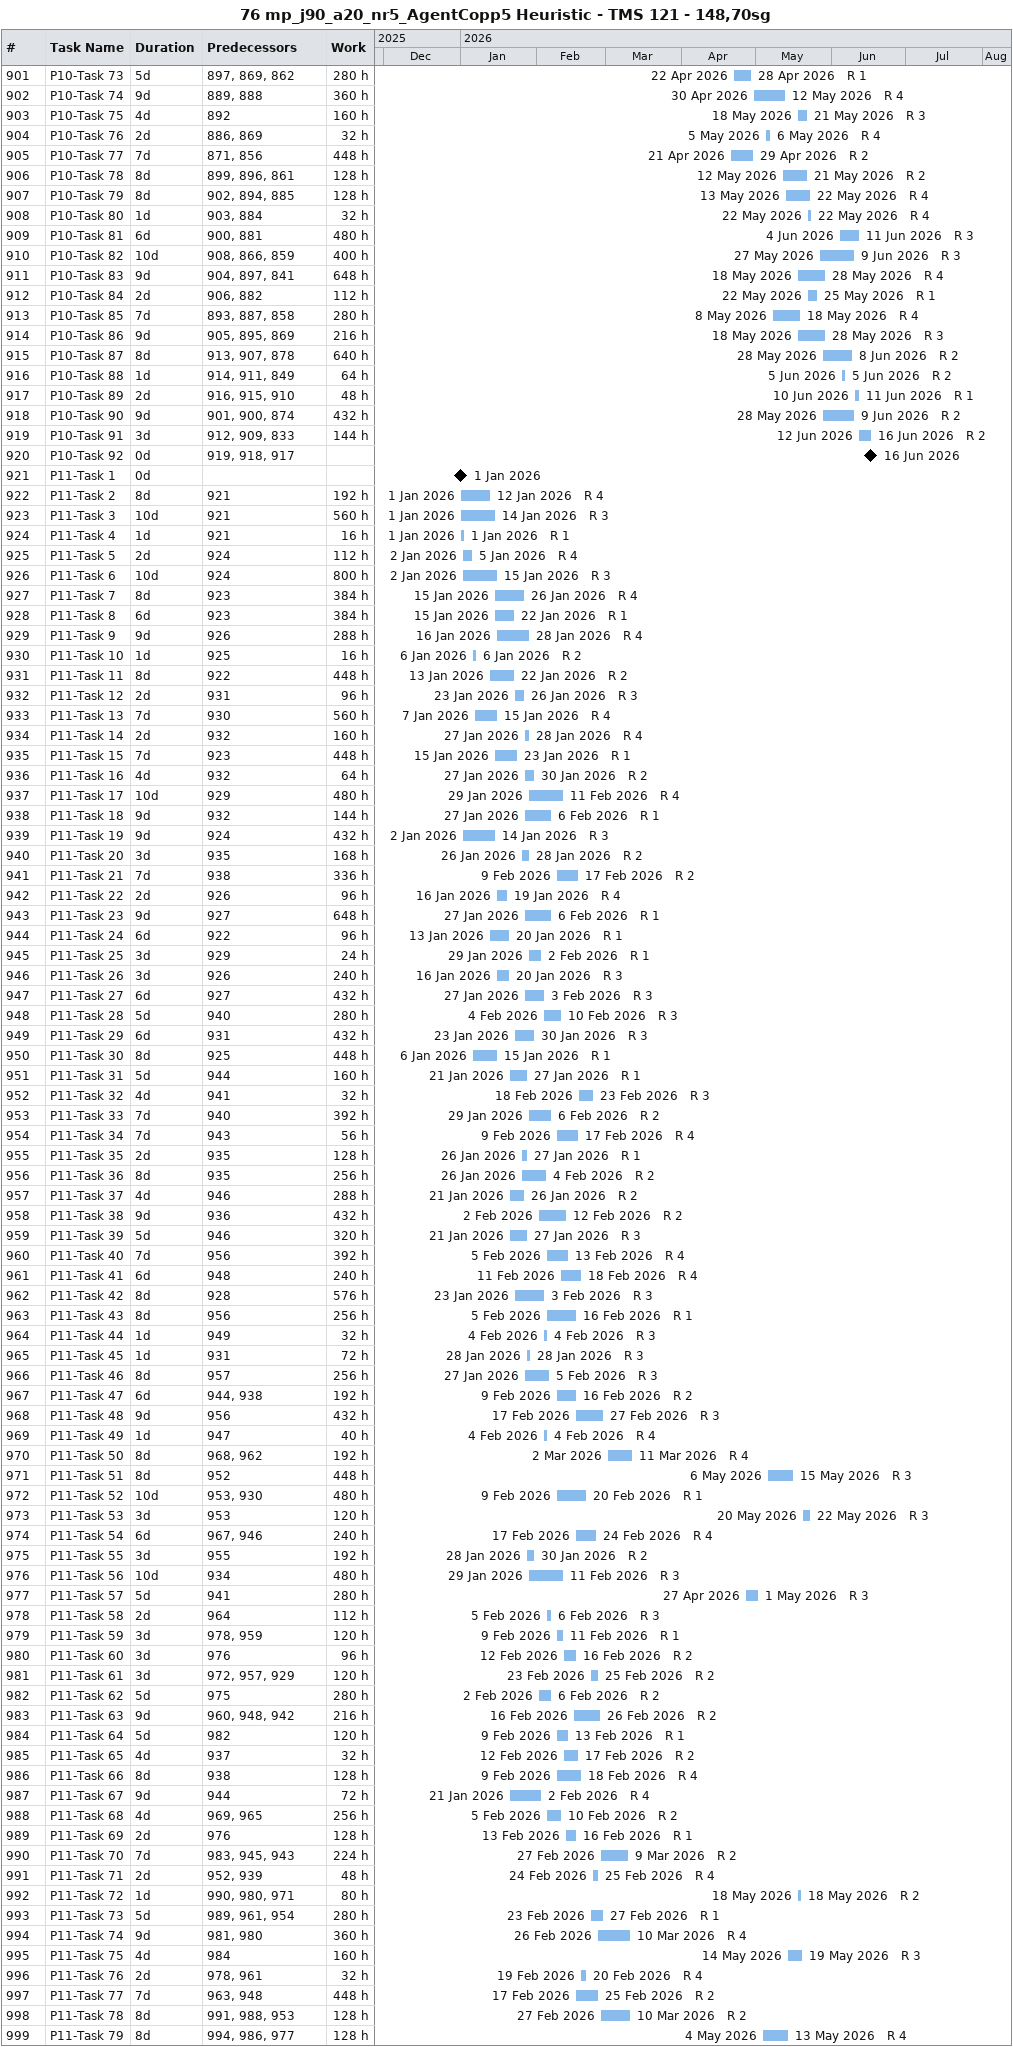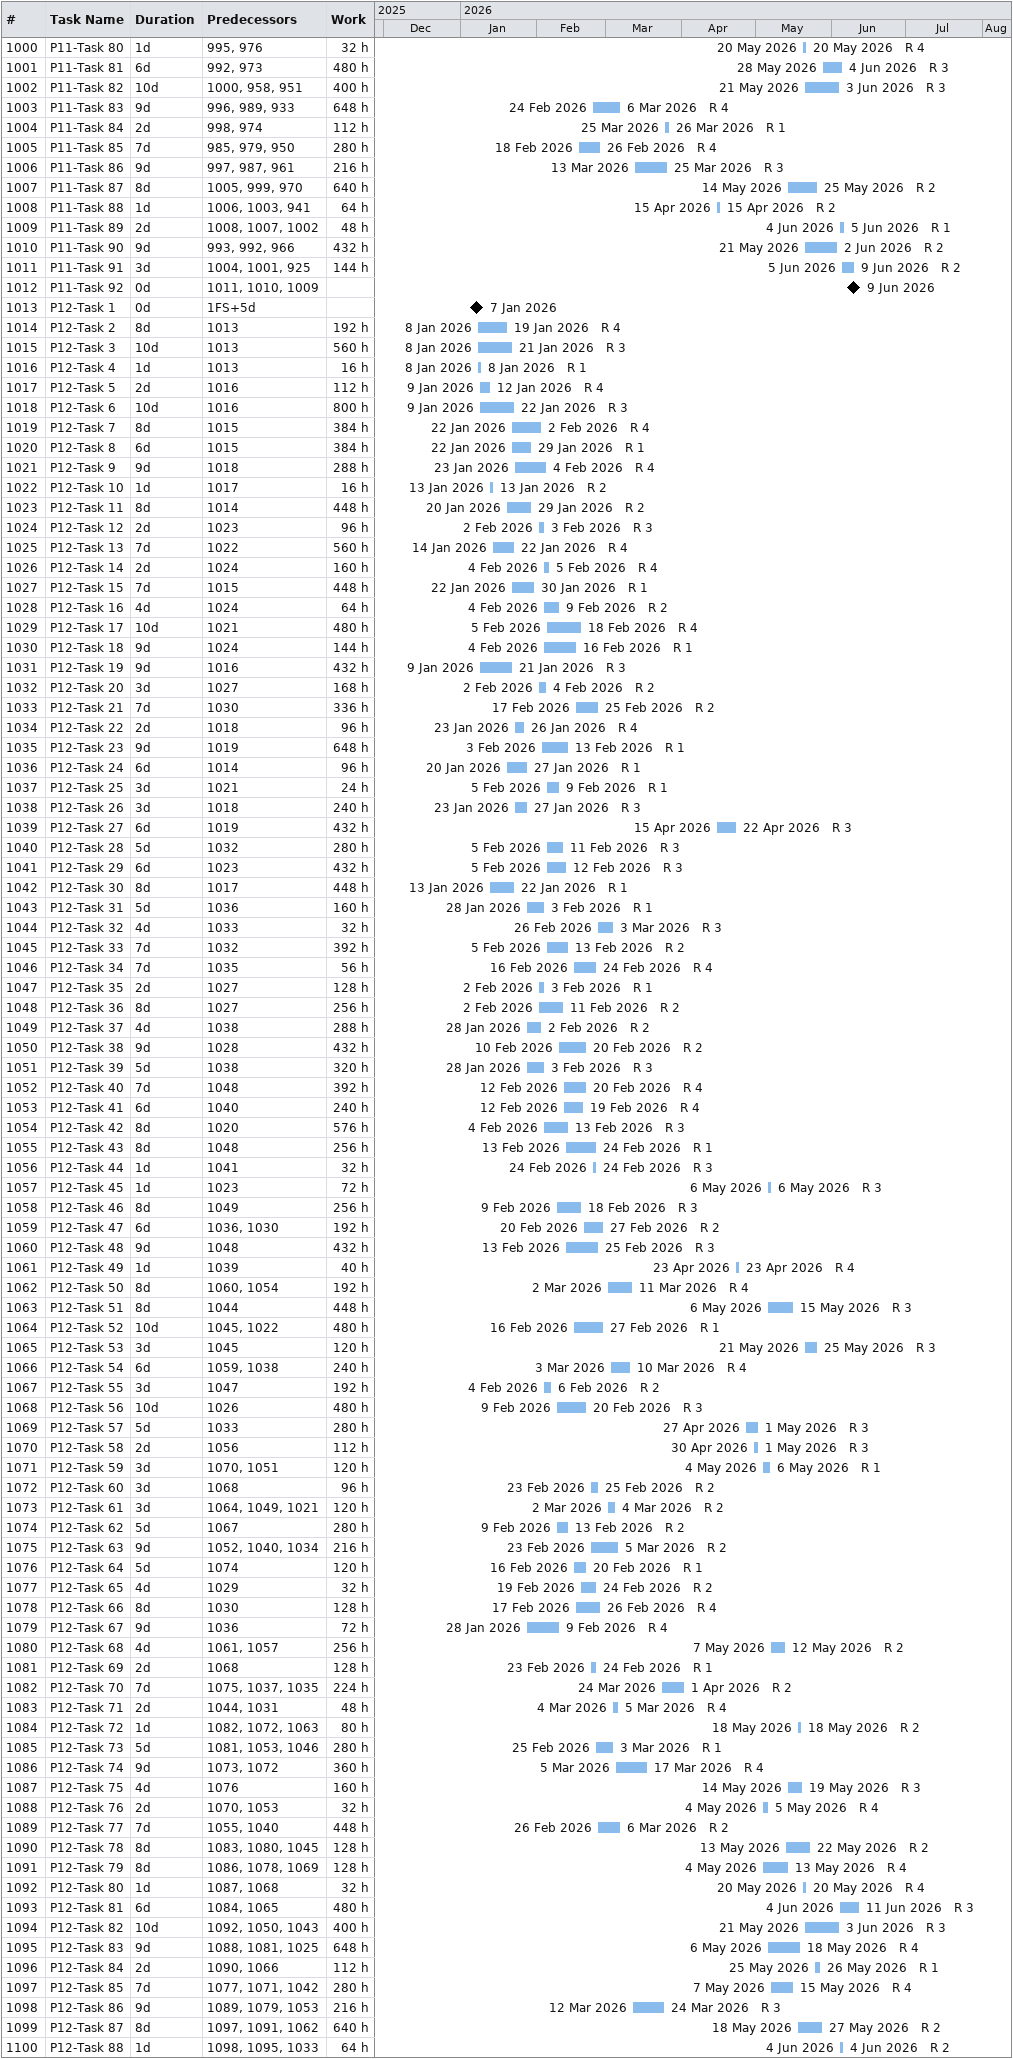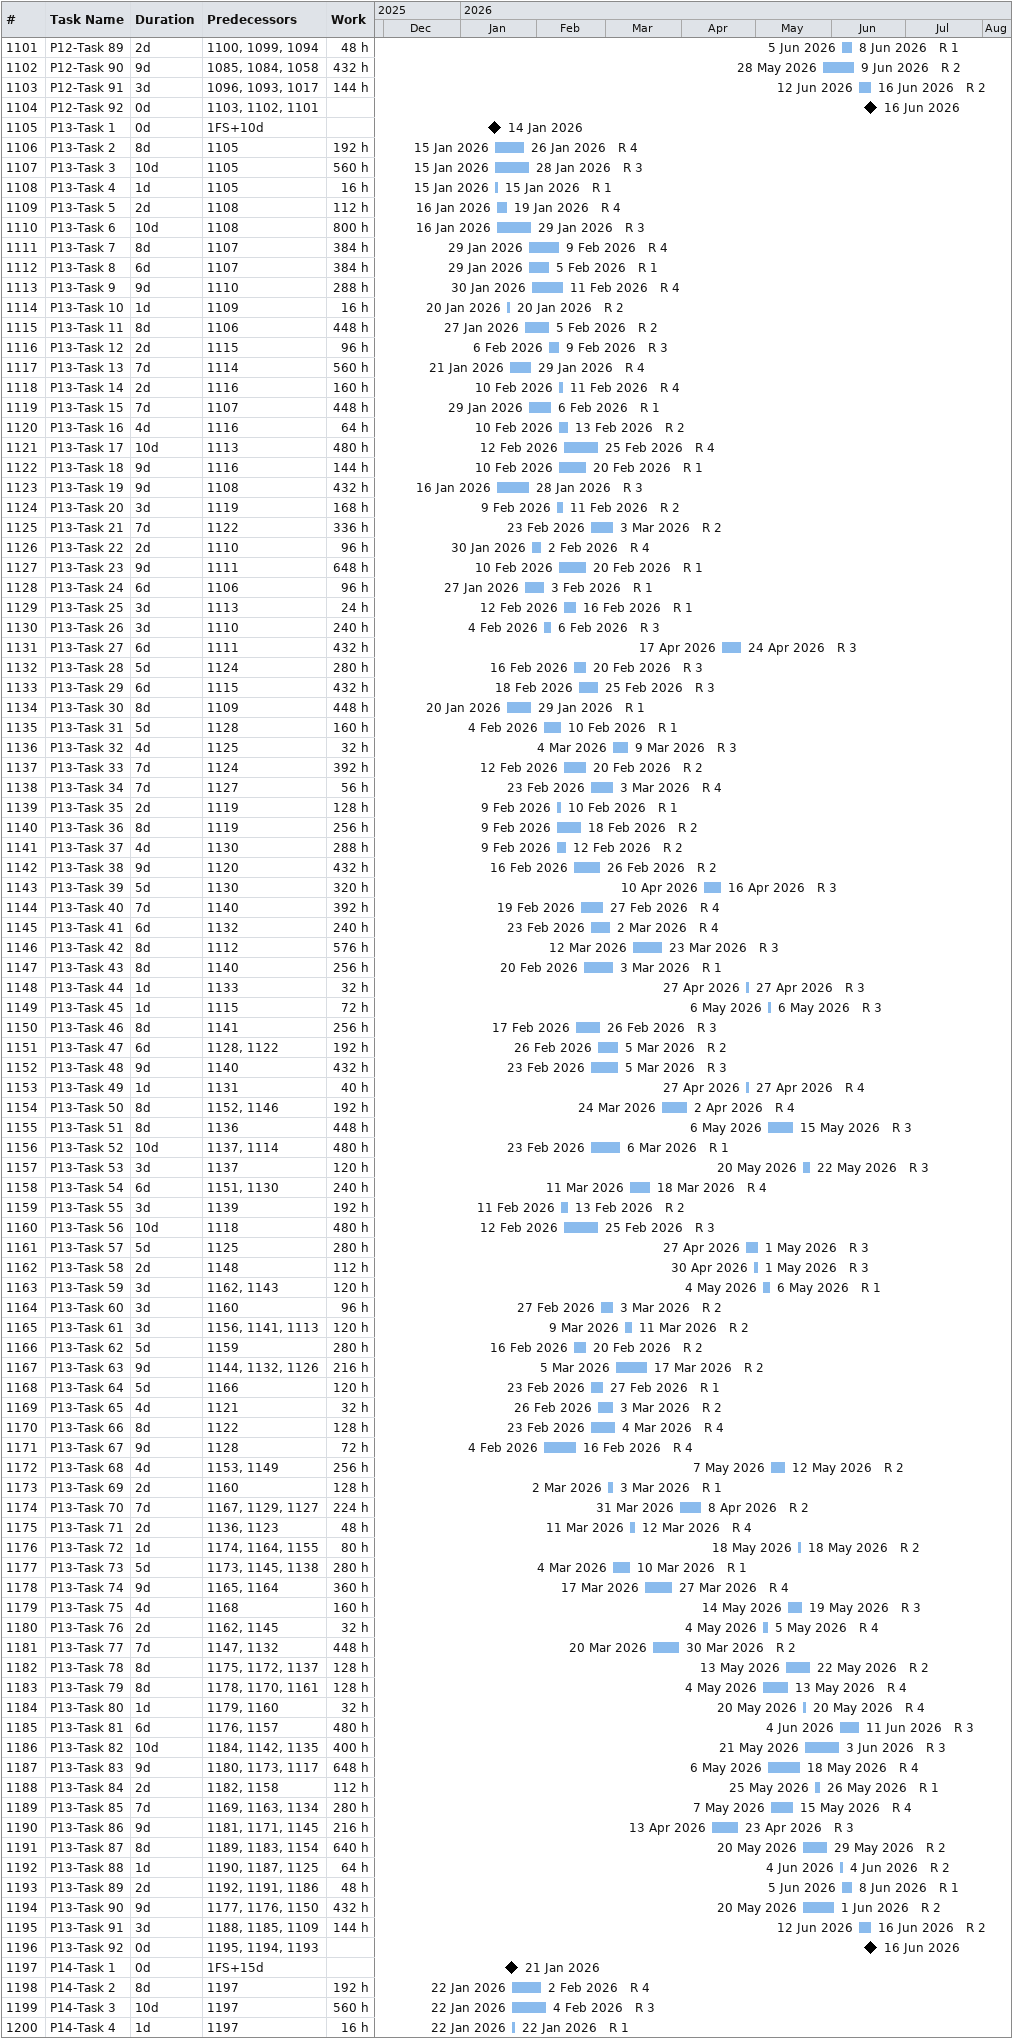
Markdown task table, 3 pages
76 mp_j90_a20_nr5_AgentCopp5 Heuristic - TMS 121 - 148,70sg

| ID | Task | Duration | Start | Finish | Predecessors | Resources | Work (h) |
|---|---|---|---|---|---|---|---|
| 901 | P10-Task 73 | 5d | 2026-04-22 | 2026-04-28 | 897, 869, 862 | R 1 | 280 |
| 902 | P10-Task 74 | 9d | 2026-04-30 | 2026-05-12 | 889, 888 | R 4 | 360 |
| 903 | P10-Task 75 | 4d | 2026-05-18 | 2026-05-21 | 892 | R 3 | 160 |
| 904 | P10-Task 76 | 2d | 2026-05-05 | 2026-05-06 | 886, 869 | R 4 | 32 |
| 905 | P10-Task 77 | 7d | 2026-04-21 | 2026-04-29 | 871, 856 | R 2 | 448 |
| 906 | P10-Task 78 | 8d | 2026-05-12 | 2026-05-21 | 899, 896, 861 | R 2 | 128 |
| 907 | P10-Task 79 | 8d | 2026-05-13 | 2026-05-22 | 902, 894, 885 | R 4 | 128 |
| 908 | P10-Task 80 | 1d | 2026-05-22 | 2026-05-22 | 903, 884 | R 4 | 32 |
| 909 | P10-Task 81 | 6d | 2026-06-04 | 2026-06-11 | 900, 881 | R 3 | 480 |
| 910 | P10-Task 82 | 10d | 2026-05-27 | 2026-06-09 | 908, 866, 859 | R 3 | 400 |
| 911 | P10-Task 83 | 9d | 2026-05-18 | 2026-05-28 | 904, 897, 841 | R 4 | 648 |
| 912 | P10-Task 84 | 2d | 2026-05-22 | 2026-05-25 | 906, 882 | R 1 | 112 |
| 913 | P10-Task 85 | 7d | 2026-05-08 | 2026-05-18 | 893, 887, 858 | R 4 | 280 |
| 914 | P10-Task 86 | 9d | 2026-05-18 | 2026-05-28 | 905, 895, 869 | R 3 | 216 |
| 915 | P10-Task 87 | 8d | 2026-05-28 | 2026-06-08 | 913, 907, 878 | R 2 | 640 |
| 916 | P10-Task 88 | 1d | 2026-06-05 | 2026-06-05 | 914, 911, 849 | R 2 | 64 |
| 917 | P10-Task 89 | 2d | 2026-06-10 | 2026-06-11 | 916, 915, 910 | R 1 | 48 |
| 918 | P10-Task 90 | 9d | 2026-05-28 | 2026-06-09 | 901, 900, 874 | R 2 | 432 |
| 919 | P10-Task 91 | 3d | 2026-06-12 | 2026-06-16 | 912, 909, 833 | R 2 | 144 |
| 920 | P10-Task 92 | 0d | 2026-06-16 | 2026-06-16 | 919, 918, 917 |  |  |
| 921 | P11-Task 1 | 0d | 2026-01-01 | 2026-01-01 |  |  |  |
| 922 | P11-Task 2 | 8d | 2026-01-01 | 2026-01-12 | 921 | R 4 | 192 |
| 923 | P11-Task 3 | 10d | 2026-01-01 | 2026-01-14 | 921 | R 3 | 560 |
| 924 | P11-Task 4 | 1d | 2026-01-01 | 2026-01-01 | 921 | R 1 | 16 |
| 925 | P11-Task 5 | 2d | 2026-01-02 | 2026-01-05 | 924 | R 4 | 112 |
| 926 | P11-Task 6 | 10d | 2026-01-02 | 2026-01-15 | 924 | R 3 | 800 |
| 927 | P11-Task 7 | 8d | 2026-01-15 | 2026-01-26 | 923 | R 4 | 384 |
| 928 | P11-Task 8 | 6d | 2026-01-15 | 2026-01-22 | 923 | R 1 | 384 |
| 929 | P11-Task 9 | 9d | 2026-01-16 | 2026-01-28 | 926 | R 4 | 288 |
| 930 | P11-Task 10 | 1d | 2026-01-06 | 2026-01-06 | 925 | R 2 | 16 |
| 931 | P11-Task 11 | 8d | 2026-01-13 | 2026-01-22 | 922 | R 2 | 448 |
| 932 | P11-Task 12 | 2d | 2026-01-23 | 2026-01-26 | 931 | R 3 | 96 |
| 933 | P11-Task 13 | 7d | 2026-01-07 | 2026-01-15 | 930 | R 4 | 560 |
| 934 | P11-Task 14 | 2d | 2026-01-27 | 2026-01-28 | 932 | R 4 | 160 |
| 935 | P11-Task 15 | 7d | 2026-01-15 | 2026-01-23 | 923 | R 1 | 448 |
| 936 | P11-Task 16 | 4d | 2026-01-27 | 2026-01-30 | 932 | R 2 | 64 |
| 937 | P11-Task 17 | 10d | 2026-01-29 | 2026-02-11 | 929 | R 4 | 480 |
| 938 | P11-Task 18 | 9d | 2026-01-27 | 2026-02-06 | 932 | R 1 | 144 |
| 939 | P11-Task 19 | 9d | 2026-01-02 | 2026-01-14 | 924 | R 3 | 432 |
| 940 | P11-Task 20 | 3d | 2026-01-26 | 2026-01-28 | 935 | R 2 | 168 |
| 941 | P11-Task 21 | 7d | 2026-02-09 | 2026-02-17 | 938 | R 2 | 336 |
| 942 | P11-Task 22 | 2d | 2026-01-16 | 2026-01-19 | 926 | R 4 | 96 |
| 943 | P11-Task 23 | 9d | 2026-01-27 | 2026-02-06 | 927 | R 1 | 648 |
| 944 | P11-Task 24 | 6d | 2026-01-13 | 2026-01-20 | 922 | R 1 | 96 |
| 945 | P11-Task 25 | 3d | 2026-01-29 | 2026-02-02 | 929 | R 1 | 24 |
| 946 | P11-Task 26 | 3d | 2026-01-16 | 2026-01-20 | 926 | R 3 | 240 |
| 947 | P11-Task 27 | 6d | 2026-01-27 | 2026-02-03 | 927 | R 3 | 432 |
| 948 | P11-Task 28 | 5d | 2026-02-04 | 2026-02-10 | 940 | R 3 | 280 |
| 949 | P11-Task 29 | 6d | 2026-01-23 | 2026-01-30 | 931 | R 3 | 432 |
| 950 | P11-Task 30 | 8d | 2026-01-06 | 2026-01-15 | 925 | R 1 | 448 |
| 951 | P11-Task 31 | 5d | 2026-01-21 | 2026-01-27 | 944 | R 1 | 160 |
| 952 | P11-Task 32 | 4d | 2026-02-18 | 2026-02-23 | 941 | R 3 | 32 |
| 953 | P11-Task 33 | 7d | 2026-01-29 | 2026-02-06 | 940 | R 2 | 392 |
| 954 | P11-Task 34 | 7d | 2026-02-09 | 2026-02-17 | 943 | R 4 | 56 |
| 955 | P11-Task 35 | 2d | 2026-01-26 | 2026-01-27 | 935 | R 1 | 128 |
| 956 | P11-Task 36 | 8d | 2026-01-26 | 2026-02-04 | 935 | R 2 | 256 |
| 957 | P11-Task 37 | 4d | 2026-01-21 | 2026-01-26 | 946 | R 2 | 288 |
| 958 | P11-Task 38 | 9d | 2026-02-02 | 2026-02-12 | 936 | R 2 | 432 |
| 959 | P11-Task 39 | 5d | 2026-01-21 | 2026-01-27 | 946 | R 3 | 320 |
| 960 | P11-Task 40 | 7d | 2026-02-05 | 2026-02-13 | 956 | R 4 | 392 |
| 961 | P11-Task 41 | 6d | 2026-02-11 | 2026-02-18 | 948 | R 4 | 240 |
| 962 | P11-Task 42 | 8d | 2026-01-23 | 2026-02-03 | 928 | R 3 | 576 |
| 963 | P11-Task 43 | 8d | 2026-02-05 | 2026-02-16 | 956 | R 1 | 256 |
| 964 | P11-Task 44 | 1d | 2026-02-04 | 2026-02-04 | 949 | R 3 | 32 |
| 965 | P11-Task 45 | 1d | 2026-01-28 | 2026-01-28 | 931 | R 3 | 72 |
| 966 | P11-Task 46 | 8d | 2026-01-27 | 2026-02-05 | 957 | R 3 | 256 |
| 967 | P11-Task 47 | 6d | 2026-02-09 | 2026-02-16 | 944, 938 | R 2 | 192 |
| 968 | P11-Task 48 | 9d | 2026-02-17 | 2026-02-27 | 956 | R 3 | 432 |
| 969 | P11-Task 49 | 1d | 2026-02-04 | 2026-02-04 | 947 | R 4 | 40 |
| 970 | P11-Task 50 | 8d | 2026-03-02 | 2026-03-11 | 968, 962 | R 4 | 192 |
| 971 | P11-Task 51 | 8d | 2026-05-06 | 2026-05-15 | 952 | R 3 | 448 |
| 972 | P11-Task 52 | 10d | 2026-02-09 | 2026-02-20 | 953, 930 | R 1 | 480 |
| 973 | P11-Task 53 | 3d | 2026-05-20 | 2026-05-22 | 953 | R 3 | 120 |
| 974 | P11-Task 54 | 6d | 2026-02-17 | 2026-02-24 | 967, 946 | R 4 | 240 |
| 975 | P11-Task 55 | 3d | 2026-01-28 | 2026-01-30 | 955 | R 2 | 192 |
| 976 | P11-Task 56 | 10d | 2026-01-29 | 2026-02-11 | 934 | R 3 | 480 |
| 977 | P11-Task 57 | 5d | 2026-04-27 | 2026-05-01 | 941 | R 3 | 280 |
| 978 | P11-Task 58 | 2d | 2026-02-05 | 2026-02-06 | 964 | R 3 | 112 |
| 979 | P11-Task 59 | 3d | 2026-02-09 | 2026-02-11 | 978, 959 | R 1 | 120 |
| 980 | P11-Task 60 | 3d | 2026-02-12 | 2026-02-16 | 976 | R 2 | 96 |
| 981 | P11-Task 61 | 3d | 2026-02-23 | 2026-02-25 | 972, 957, 929 | R 2 | 120 |
| 982 | P11-Task 62 | 5d | 2026-02-02 | 2026-02-06 | 975 | R 2 | 280 |
| 983 | P11-Task 63 | 9d | 2026-02-16 | 2026-02-26 | 960, 948, 942 | R 2 | 216 |
| 984 | P11-Task 64 | 5d | 2026-02-09 | 2026-02-13 | 982 | R 1 | 120 |
| 985 | P11-Task 65 | 4d | 2026-02-12 | 2026-02-17 | 937 | R 2 | 32 |
| 986 | P11-Task 66 | 8d | 2026-02-09 | 2026-02-18 | 938 | R 4 | 128 |
| 987 | P11-Task 67 | 9d | 2026-01-21 | 2026-02-02 | 944 | R 4 | 72 |
| 988 | P11-Task 68 | 4d | 2026-02-05 | 2026-02-10 | 969, 965 | R 2 | 256 |
| 989 | P11-Task 69 | 2d | 2026-02-13 | 2026-02-16 | 976 | R 1 | 128 |
| 990 | P11-Task 70 | 7d | 2026-02-27 | 2026-03-09 | 983, 945, 943 | R 2 | 224 |
| 991 | P11-Task 71 | 2d | 2026-02-24 | 2026-02-25 | 952, 939 | R 4 | 48 |
| 992 | P11-Task 72 | 1d | 2026-05-18 | 2026-05-18 | 990, 980, 971 | R 2 | 80 |
| 993 | P11-Task 73 | 5d | 2026-02-23 | 2026-02-27 | 989, 961, 954 | R 1 | 280 |
| 994 | P11-Task 74 | 9d | 2026-02-26 | 2026-03-10 | 981, 980 | R 4 | 360 |
| 995 | P11-Task 75 | 4d | 2026-05-14 | 2026-05-19 | 984 | R 3 | 160 |
| 996 | P11-Task 76 | 2d | 2026-02-19 | 2026-02-20 | 978, 961 | R 4 | 32 |
| 997 | P11-Task 77 | 7d | 2026-02-17 | 2026-02-25 | 963, 948 | R 2 | 448 |
| 998 | P11-Task 78 | 8d | 2026-02-27 | 2026-03-10 | 991, 988, 953 | R 2 | 128 |
| 999 | P11-Task 79 | 8d | 2026-05-04 | 2026-05-13 | 994, 986, 977 | R 4 | 128 |
| 1000 | P11-Task 80 | 1d | 2026-05-20 | 2026-05-20 | 995, 976 | R 4 | 32 |
| 1001 | P11-Task 81 | 6d | 2026-05-28 | 2026-06-04 | 992, 973 | R 3 | 480 |
| 1002 | P11-Task 82 | 10d | 2026-05-21 | 2026-06-03 | 1000, 958, 951 | R 3 | 400 |
| 1003 | P11-Task 83 | 9d | 2026-02-24 | 2026-03-06 | 996, 989, 933 | R 4 | 648 |
| 1004 | P11-Task 84 | 2d | 2026-03-25 | 2026-03-26 | 998, 974 | R 1 | 112 |
| 1005 | P11-Task 85 | 7d | 2026-02-18 | 2026-02-26 | 985, 979, 950 | R 4 | 280 |
| 1006 | P11-Task 86 | 9d | 2026-03-13 | 2026-03-25 | 997, 987, 961 | R 3 | 216 |
| 1007 | P11-Task 87 | 8d | 2026-05-14 | 2026-05-25 | 1005, 999, 970 | R 2 | 640 |
| 1008 | P11-Task 88 | 1d | 2026-04-15 | 2026-04-15 | 1006, 1003, 941 | R 2 | 64 |
| 1009 | P11-Task 89 | 2d | 2026-06-04 | 2026-06-05 | 1008, 1007, 1002 | R 1 | 48 |
| 1010 | P11-Task 90 | 9d | 2026-05-21 | 2026-06-02 | 993, 992, 966 | R 2 | 432 |
| 1011 | P11-Task 91 | 3d | 2026-06-05 | 2026-06-09 | 1004, 1001, 925 | R 2 | 144 |
| 1012 | P11-Task 92 | 0d | 2026-06-09 | 2026-06-09 | 1011, 1010, 1009 |  |  |
| 1013 | P12-Task 1 | 0d | 2026-01-07 | 2026-01-07 | 1FS+5d |  |  |
| 1014 | P12-Task 2 | 8d | 2026-01-08 | 2026-01-19 | 1013 | R 4 | 192 |
| 1015 | P12-Task 3 | 10d | 2026-01-08 | 2026-01-21 | 1013 | R 3 | 560 |
| 1016 | P12-Task 4 | 1d | 2026-01-08 | 2026-01-08 | 1013 | R 1 | 16 |
| 1017 | P12-Task 5 | 2d | 2026-01-09 | 2026-01-12 | 1016 | R 4 | 112 |
| 1018 | P12-Task 6 | 10d | 2026-01-09 | 2026-01-22 | 1016 | R 3 | 800 |
| 1019 | P12-Task 7 | 8d | 2026-01-22 | 2026-02-02 | 1015 | R 4 | 384 |
| 1020 | P12-Task 8 | 6d | 2026-01-22 | 2026-01-29 | 1015 | R 1 | 384 |
| 1021 | P12-Task 9 | 9d | 2026-01-23 | 2026-02-04 | 1018 | R 4 | 288 |
| 1022 | P12-Task 10 | 1d | 2026-01-13 | 2026-01-13 | 1017 | R 2 | 16 |
| 1023 | P12-Task 11 | 8d | 2026-01-20 | 2026-01-29 | 1014 | R 2 | 448 |
| 1024 | P12-Task 12 | 2d | 2026-02-02 | 2026-02-03 | 1023 | R 3 | 96 |
| 1025 | P12-Task 13 | 7d | 2026-01-14 | 2026-01-22 | 1022 | R 4 | 560 |
| 1026 | P12-Task 14 | 2d | 2026-02-04 | 2026-02-05 | 1024 | R 4 | 160 |
| 1027 | P12-Task 15 | 7d | 2026-01-22 | 2026-01-30 | 1015 | R 1 | 448 |
| 1028 | P12-Task 16 | 4d | 2026-02-04 | 2026-02-09 | 1024 | R 2 | 64 |
| 1029 | P12-Task 17 | 10d | 2026-02-05 | 2026-02-18 | 1021 | R 4 | 480 |
| 1030 | P12-Task 18 | 9d | 2026-02-04 | 2026-02-16 | 1024 | R 1 | 144 |
| 1031 | P12-Task 19 | 9d | 2026-01-09 | 2026-01-21 | 1016 | R 3 | 432 |
| 1032 | P12-Task 20 | 3d | 2026-02-02 | 2026-02-04 | 1027 | R 2 | 168 |
| 1033 | P12-Task 21 | 7d | 2026-02-17 | 2026-02-25 | 1030 | R 2 | 336 |
| 1034 | P12-Task 22 | 2d | 2026-01-23 | 2026-01-26 | 1018 | R 4 | 96 |
| 1035 | P12-Task 23 | 9d | 2026-02-03 | 2026-02-13 | 1019 | R 1 | 648 |
| 1036 | P12-Task 24 | 6d | 2026-01-20 | 2026-01-27 | 1014 | R 1 | 96 |
| 1037 | P12-Task 25 | 3d | 2026-02-05 | 2026-02-09 | 1021 | R 1 | 24 |
| 1038 | P12-Task 26 | 3d | 2026-01-23 | 2026-01-27 | 1018 | R 3 | 240 |
| 1039 | P12-Task 27 | 6d | 2026-04-15 | 2026-04-22 | 1019 | R 3 | 432 |
| 1040 | P12-Task 28 | 5d | 2026-02-05 | 2026-02-11 | 1032 | R 3 | 280 |
| 1041 | P12-Task 29 | 6d | 2026-02-05 | 2026-02-12 | 1023 | R 3 | 432 |
| 1042 | P12-Task 30 | 8d | 2026-01-13 | 2026-01-22 | 1017 | R 1 | 448 |
| 1043 | P12-Task 31 | 5d | 2026-01-28 | 2026-02-03 | 1036 | R 1 | 160 |
| 1044 | P12-Task 32 | 4d | 2026-02-26 | 2026-03-03 | 1033 | R 3 | 32 |
| 1045 | P12-Task 33 | 7d | 2026-02-05 | 2026-02-13 | 1032 | R 2 | 392 |
| 1046 | P12-Task 34 | 7d | 2026-02-16 | 2026-02-24 | 1035 | R 4 | 56 |
| 1047 | P12-Task 35 | 2d | 2026-02-02 | 2026-02-03 | 1027 | R 1 | 128 |
| 1048 | P12-Task 36 | 8d | 2026-02-02 | 2026-02-11 | 1027 | R 2 | 256 |
| 1049 | P12-Task 37 | 4d | 2026-01-28 | 2026-02-02 | 1038 | R 2 | 288 |
| 1050 | P12-Task 38 | 9d | 2026-02-10 | 2026-02-20 | 1028 | R 2 | 432 |
| 1051 | P12-Task 39 | 5d | 2026-01-28 | 2026-02-03 | 1038 | R 3 | 320 |
| 1052 | P12-Task 40 | 7d | 2026-02-12 | 2026-02-20 | 1048 | R 4 | 392 |
| 1053 | P12-Task 41 | 6d | 2026-02-12 | 2026-02-19 | 1040 | R 4 | 240 |
| 1054 | P12-Task 42 | 8d | 2026-02-04 | 2026-02-13 | 1020 | R 3 | 576 |
| 1055 | P12-Task 43 | 8d | 2026-02-13 | 2026-02-24 | 1048 | R 1 | 256 |
| 1056 | P12-Task 44 | 1d | 2026-02-24 | 2026-02-24 | 1041 | R 3 | 32 |
| 1057 | P12-Task 45 | 1d | 2026-05-06 | 2026-05-06 | 1023 | R 3 | 72 |
| 1058 | P12-Task 46 | 8d | 2026-02-09 | 2026-02-18 | 1049 | R 3 | 256 |
| 1059 | P12-Task 47 | 6d | 2026-02-20 | 2026-02-27 | 1036, 1030 | R 2 | 192 |
| 1060 | P12-Task 48 | 9d | 2026-02-13 | 2026-02-25 | 1048 | R 3 | 432 |
| 1061 | P12-Task 49 | 1d | 2026-04-23 | 2026-04-23 | 1039 | R 4 | 40 |
| 1062 | P12-Task 50 | 8d | 2026-03-02 | 2026-03-11 | 1060, 1054 | R 4 | 192 |
| 1063 | P12-Task 51 | 8d | 2026-05-06 | 2026-05-15 | 1044 | R 3 | 448 |
| 1064 | P12-Task 52 | 10d | 2026-02-16 | 2026-02-27 | 1045, 1022 | R 1 | 480 |
| 1065 | P12-Task 53 | 3d | 2026-05-21 | 2026-05-25 | 1045 | R 3 | 120 |
| 1066 | P12-Task 54 | 6d | 2026-03-03 | 2026-03-10 | 1059, 1038 | R 4 | 240 |
| 1067 | P12-Task 55 | 3d | 2026-02-04 | 2026-02-06 | 1047 | R 2 | 192 |
| 1068 | P12-Task 56 | 10d | 2026-02-09 | 2026-02-20 | 1026 | R 3 | 480 |
| 1069 | P12-Task 57 | 5d | 2026-04-27 | 2026-05-01 | 1033 | R 3 | 280 |
| 1070 | P12-Task 58 | 2d | 2026-04-30 | 2026-05-01 | 1056 | R 3 | 112 |
| 1071 | P12-Task 59 | 3d | 2026-05-04 | 2026-05-06 | 1070, 1051 | R 1 | 120 |
| 1072 | P12-Task 60 | 3d | 2026-02-23 | 2026-02-25 | 1068 | R 2 | 96 |
| 1073 | P12-Task 61 | 3d | 2026-03-02 | 2026-03-04 | 1064, 1049, 1021 | R 2 | 120 |
| 1074 | P12-Task 62 | 5d | 2026-02-09 | 2026-02-13 | 1067 | R 2 | 280 |
| 1075 | P12-Task 63 | 9d | 2026-02-23 | 2026-03-05 | 1052, 1040, 1034 | R 2 | 216 |
| 1076 | P12-Task 64 | 5d | 2026-02-16 | 2026-02-20 | 1074 | R 1 | 120 |
| 1077 | P12-Task 65 | 4d | 2026-02-19 | 2026-02-24 | 1029 | R 2 | 32 |
| 1078 | P12-Task 66 | 8d | 2026-02-17 | 2026-02-26 | 1030 | R 4 | 128 |
| 1079 | P12-Task 67 | 9d | 2026-01-28 | 2026-02-09 | 1036 | R 4 | 72 |
| 1080 | P12-Task 68 | 4d | 2026-05-07 | 2026-05-12 | 1061, 1057 | R 2 | 256 |
| 1081 | P12-Task 69 | 2d | 2026-02-23 | 2026-02-24 | 1068 | R 1 | 128 |
| 1082 | P12-Task 70 | 7d | 2026-03-24 | 2026-04-01 | 1075, 1037, 1035 | R 2 | 224 |
| 1083 | P12-Task 71 | 2d | 2026-03-04 | 2026-03-05 | 1044, 1031 | R 4 | 48 |
| 1084 | P12-Task 72 | 1d | 2026-05-18 | 2026-05-18 | 1082, 1072, 1063 | R 2 | 80 |
| 1085 | P12-Task 73 | 5d | 2026-02-25 | 2026-03-03 | 1081, 1053, 1046 | R 1 | 280 |
| 1086 | P12-Task 74 | 9d | 2026-03-05 | 2026-03-17 | 1073, 1072 | R 4 | 360 |
| 1087 | P12-Task 75 | 4d | 2026-05-14 | 2026-05-19 | 1076 | R 3 | 160 |
| 1088 | P12-Task 76 | 2d | 2026-05-04 | 2026-05-05 | 1070, 1053 | R 4 | 32 |
| 1089 | P12-Task 77 | 7d | 2026-02-26 | 2026-03-06 | 1055, 1040 | R 2 | 448 |
| 1090 | P12-Task 78 | 8d | 2026-05-13 | 2026-05-22 | 1083, 1080, 1045 | R 2 | 128 |
| 1091 | P12-Task 79 | 8d | 2026-05-04 | 2026-05-13 | 1086, 1078, 1069 | R 4 | 128 |
| 1092 | P12-Task 80 | 1d | 2026-05-20 | 2026-05-20 | 1087, 1068 | R 4 | 32 |
| 1093 | P12-Task 81 | 6d | 2026-06-04 | 2026-06-11 | 1084, 1065 | R 3 | 480 |
| 1094 | P12-Task 82 | 10d | 2026-05-21 | 2026-06-03 | 1092, 1050, 1043 | R 3 | 400 |
| 1095 | P12-Task 83 | 9d | 2026-05-06 | 2026-05-18 | 1088, 1081, 1025 | R 4 | 648 |
| 1096 | P12-Task 84 | 2d | 2026-05-25 | 2026-05-26 | 1090, 1066 | R 1 | 112 |
| 1097 | P12-Task 85 | 7d | 2026-05-07 | 2026-05-15 | 1077, 1071, 1042 | R 4 | 280 |
| 1098 | P12-Task 86 | 9d | 2026-03-12 | 2026-03-24 | 1089, 1079, 1053 | R 3 | 216 |
| 1099 | P12-Task 87 | 8d | 2026-05-18 | 2026-05-27 | 1097, 1091, 1062 | R 2 | 640 |
| 1100 | P12-Task 88 | 1d | 2026-06-04 | 2026-06-04 | 1098, 1095, 1033 | R 2 | 64 |
| 1101 | P12-Task 89 | 2d | 2026-06-05 | 2026-06-08 | 1100, 1099, 1094 | R 1 | 48 |
| 1102 | P12-Task 90 | 9d | 2026-05-28 | 2026-06-09 | 1085, 1084, 1058 | R 2 | 432 |
| 1103 | P12-Task 91 | 3d | 2026-06-12 | 2026-06-16 | 1096, 1093, 1017 | R 2 | 144 |
| 1104 | P12-Task 92 | 0d | 2026-06-16 | 2026-06-16 | 1103, 1102, 1101 |  |  |
| 1105 | P13-Task 1 | 0d | 2026-01-14 | 2026-01-14 | 1FS+10d |  |  |
| 1106 | P13-Task 2 | 8d | 2026-01-15 | 2026-01-26 | 1105 | R 4 | 192 |
| 1107 | P13-Task 3 | 10d | 2026-01-15 | 2026-01-28 | 1105 | R 3 | 560 |
| 1108 | P13-Task 4 | 1d | 2026-01-15 | 2026-01-15 | 1105 | R 1 | 16 |
| 1109 | P13-Task 5 | 2d | 2026-01-16 | 2026-01-19 | 1108 | R 4 | 112 |
| 1110 | P13-Task 6 | 10d | 2026-01-16 | 2026-01-29 | 1108 | R 3 | 800 |
| 1111 | P13-Task 7 | 8d | 2026-01-29 | 2026-02-09 | 1107 | R 4 | 384 |
| 1112 | P13-Task 8 | 6d | 2026-01-29 | 2026-02-05 | 1107 | R 1 | 384 |
| 1113 | P13-Task 9 | 9d | 2026-01-30 | 2026-02-11 | 1110 | R 4 | 288 |
| 1114 | P13-Task 10 | 1d | 2026-01-20 | 2026-01-20 | 1109 | R 2 | 16 |
| 1115 | P13-Task 11 | 8d | 2026-01-27 | 2026-02-05 | 1106 | R 2 | 448 |
| 1116 | P13-Task 12 | 2d | 2026-02-06 | 2026-02-09 | 1115 | R 3 | 96 |
| 1117 | P13-Task 13 | 7d | 2026-01-21 | 2026-01-29 | 1114 | R 4 | 560 |
| 1118 | P13-Task 14 | 2d | 2026-02-10 | 2026-02-11 | 1116 | R 4 | 160 |
| 1119 | P13-Task 15 | 7d | 2026-01-29 | 2026-02-06 | 1107 | R 1 | 448 |
| 1120 | P13-Task 16 | 4d | 2026-02-10 | 2026-02-13 | 1116 | R 2 | 64 |
| 1121 | P13-Task 17 | 10d | 2026-02-12 | 2026-02-25 | 1113 | R 4 | 480 |
| 1122 | P13-Task 18 | 9d | 2026-02-10 | 2026-02-20 | 1116 | R 1 | 144 |
| 1123 | P13-Task 19 | 9d | 2026-01-16 | 2026-01-28 | 1108 | R 3 | 432 |
| 1124 | P13-Task 20 | 3d | 2026-02-09 | 2026-02-11 | 1119 | R 2 | 168 |
| 1125 | P13-Task 21 | 7d | 2026-02-23 | 2026-03-03 | 1122 | R 2 | 336 |
| 1126 | P13-Task 22 | 2d | 2026-01-30 | 2026-02-02 | 1110 | R 4 | 96 |
| 1127 | P13-Task 23 | 9d | 2026-02-10 | 2026-02-20 | 1111 | R 1 | 648 |
| 1128 | P13-Task 24 | 6d | 2026-01-27 | 2026-02-03 | 1106 | R 1 | 96 |
| 1129 | P13-Task 25 | 3d | 2026-02-12 | 2026-02-16 | 1113 | R 1 | 24 |
| 1130 | P13-Task 26 | 3d | 2026-02-04 | 2026-02-06 | 1110 | R 3 | 240 |
| 1131 | P13-Task 27 | 6d | 2026-04-17 | 2026-04-24 | 1111 | R 3 | 432 |
| 1132 | P13-Task 28 | 5d | 2026-02-16 | 2026-02-20 | 1124 | R 3 | 280 |
| 1133 | P13-Task 29 | 6d | 2026-02-18 | 2026-02-25 | 1115 | R 3 | 432 |
| 1134 | P13-Task 30 | 8d | 2026-01-20 | 2026-01-29 | 1109 | R 1 | 448 |
| 1135 | P13-Task 31 | 5d | 2026-02-04 | 2026-02-10 | 1128 | R 1 | 160 |
| 1136 | P13-Task 32 | 4d | 2026-03-04 | 2026-03-09 | 1125 | R 3 | 32 |
| 1137 | P13-Task 33 | 7d | 2026-02-12 | 2026-02-20 | 1124 | R 2 | 392 |
| 1138 | P13-Task 34 | 7d | 2026-02-23 | 2026-03-03 | 1127 | R 4 | 56 |
| 1139 | P13-Task 35 | 2d | 2026-02-09 | 2026-02-10 | 1119 | R 1 | 128 |
| 1140 | P13-Task 36 | 8d | 2026-02-09 | 2026-02-18 | 1119 | R 2 | 256 |
| 1141 | P13-Task 37 | 4d | 2026-02-09 | 2026-02-12 | 1130 | R 2 | 288 |
| 1142 | P13-Task 38 | 9d | 2026-02-16 | 2026-02-26 | 1120 | R 2 | 432 |
| 1143 | P13-Task 39 | 5d | 2026-04-10 | 2026-04-16 | 1130 | R 3 | 320 |
| 1144 | P13-Task 40 | 7d | 2026-02-19 | 2026-02-27 | 1140 | R 4 | 392 |
| 1145 | P13-Task 41 | 6d | 2026-02-23 | 2026-03-02 | 1132 | R 4 | 240 |
| 1146 | P13-Task 42 | 8d | 2026-03-12 | 2026-03-23 | 1112 | R 3 | 576 |
| 1147 | P13-Task 43 | 8d | 2026-02-20 | 2026-03-03 | 1140 | R 1 | 256 |
| 1148 | P13-Task 44 | 1d | 2026-04-27 | 2026-04-27 | 1133 | R 3 | 32 |
| 1149 | P13-Task 45 | 1d | 2026-05-06 | 2026-05-06 | 1115 | R 3 | 72 |
| 1150 | P13-Task 46 | 8d | 2026-02-17 | 2026-02-26 | 1141 | R 3 | 256 |
| 1151 | P13-Task 47 | 6d | 2026-02-26 | 2026-03-05 | 1128, 1122 | R 2 | 192 |
| 1152 | P13-Task 48 | 9d | 2026-02-23 | 2026-03-05 | 1140 | R 3 | 432 |
| 1153 | P13-Task 49 | 1d | 2026-04-27 | 2026-04-27 | 1131 | R 4 | 40 |
| 1154 | P13-Task 50 | 8d | 2026-03-24 | 2026-04-02 | 1152, 1146 | R 4 | 192 |
| 1155 | P13-Task 51 | 8d | 2026-05-06 | 2026-05-15 | 1136 | R 3 | 448 |
| 1156 | P13-Task 52 | 10d | 2026-02-23 | 2026-03-06 | 1137, 1114 | R 1 | 480 |
| 1157 | P13-Task 53 | 3d | 2026-05-20 | 2026-05-22 | 1137 | R 3 | 120 |
| 1158 | P13-Task 54 | 6d | 2026-03-11 | 2026-03-18 | 1151, 1130 | R 4 | 240 |
| 1159 | P13-Task 55 | 3d | 2026-02-11 | 2026-02-13 | 1139 | R 2 | 192 |
| 1160 | P13-Task 56 | 10d | 2026-02-12 | 2026-02-25 | 1118 | R 3 | 480 |
| 1161 | P13-Task 57 | 5d | 2026-04-27 | 2026-05-01 | 1125 | R 3 | 280 |
| 1162 | P13-Task 58 | 2d | 2026-04-30 | 2026-05-01 | 1148 | R 3 | 112 |
| 1163 | P13-Task 59 | 3d | 2026-05-04 | 2026-05-06 | 1162, 1143 | R 1 | 120 |
| 1164 | P13-Task 60 | 3d | 2026-02-27 | 2026-03-03 | 1160 | R 2 | 96 |
| 1165 | P13-Task 61 | 3d | 2026-03-09 | 2026-03-11 | 1156, 1141, 1113 | R 2 | 120 |
| 1166 | P13-Task 62 | 5d | 2026-02-16 | 2026-02-20 | 1159 | R 2 | 280 |
| 1167 | P13-Task 63 | 9d | 2026-03-05 | 2026-03-17 | 1144, 1132, 1126 | R 2 | 216 |
| 1168 | P13-Task 64 | 5d | 2026-02-23 | 2026-02-27 | 1166 | R 1 | 120 |
| 1169 | P13-Task 65 | 4d | 2026-02-26 | 2026-03-03 | 1121 | R 2 | 32 |
| 1170 | P13-Task 66 | 8d | 2026-02-23 | 2026-03-04 | 1122 | R 4 | 128 |
| 1171 | P13-Task 67 | 9d | 2026-02-04 | 2026-02-16 | 1128 | R 4 | 72 |
| 1172 | P13-Task 68 | 4d | 2026-05-07 | 2026-05-12 | 1153, 1149 | R 2 | 256 |
| 1173 | P13-Task 69 | 2d | 2026-03-02 | 2026-03-03 | 1160 | R 1 | 128 |
| 1174 | P13-Task 70 | 7d | 2026-03-31 | 2026-04-08 | 1167, 1129, 1127 | R 2 | 224 |
| 1175 | P13-Task 71 | 2d | 2026-03-11 | 2026-03-12 | 1136, 1123 | R 4 | 48 |
| 1176 | P13-Task 72 | 1d | 2026-05-18 | 2026-05-18 | 1174, 1164, 1155 | R 2 | 80 |
| 1177 | P13-Task 73 | 5d | 2026-03-04 | 2026-03-10 | 1173, 1145, 1138 | R 1 | 280 |
| 1178 | P13-Task 74 | 9d | 2026-03-17 | 2026-03-27 | 1165, 1164 | R 4 | 360 |
| 1179 | P13-Task 75 | 4d | 2026-05-14 | 2026-05-19 | 1168 | R 3 | 160 |
| 1180 | P13-Task 76 | 2d | 2026-05-04 | 2026-05-05 | 1162, 1145 | R 4 | 32 |
| 1181 | P13-Task 77 | 7d | 2026-03-20 | 2026-03-30 | 1147, 1132 | R 2 | 448 |
| 1182 | P13-Task 78 | 8d | 2026-05-13 | 2026-05-22 | 1175, 1172, 1137 | R 2 | 128 |
| 1183 | P13-Task 79 | 8d | 2026-05-04 | 2026-05-13 | 1178, 1170, 1161 | R 4 | 128 |
| 1184 | P13-Task 80 | 1d | 2026-05-20 | 2026-05-20 | 1179, 1160 | R 4 | 32 |
| 1185 | P13-Task 81 | 6d | 2026-06-04 | 2026-06-11 | 1176, 1157 | R 3 | 480 |
| 1186 | P13-Task 82 | 10d | 2026-05-21 | 2026-06-03 | 1184, 1142, 1135 | R 3 | 400 |
| 1187 | P13-Task 83 | 9d | 2026-05-06 | 2026-05-18 | 1180, 1173, 1117 | R 4 | 648 |
| 1188 | P13-Task 84 | 2d | 2026-05-25 | 2026-05-26 | 1182, 1158 | R 1 | 112 |
| 1189 | P13-Task 85 | 7d | 2026-05-07 | 2026-05-15 | 1169, 1163, 1134 | R 4 | 280 |
| 1190 | P13-Task 86 | 9d | 2026-04-13 | 2026-04-23 | 1181, 1171, 1145 | R 3 | 216 |
| 1191 | P13-Task 87 | 8d | 2026-05-20 | 2026-05-29 | 1189, 1183, 1154 | R 2 | 640 |
| 1192 | P13-Task 88 | 1d | 2026-06-04 | 2026-06-04 | 1190, 1187, 1125 | R 2 | 64 |
| 1193 | P13-Task 89 | 2d | 2026-06-05 | 2026-06-08 | 1192, 1191, 1186 | R 1 | 48 |
| 1194 | P13-Task 90 | 9d | 2026-05-20 | 2026-06-01 | 1177, 1176, 1150 | R 2 | 432 |
| 1195 | P13-Task 91 | 3d | 2026-06-12 | 2026-06-16 | 1188, 1185, 1109 | R 2 | 144 |
| 1196 | P13-Task 92 | 0d | 2026-06-16 | 2026-06-16 | 1195, 1194, 1193 |  |  |
| 1197 | P14-Task 1 | 0d | 2026-01-21 | 2026-01-21 | 1FS+15d |  |  |
| 1198 | P14-Task 2 | 8d | 2026-01-22 | 2026-02-02 | 1197 | R 4 | 192 |
| 1199 | P14-Task 3 | 10d | 2026-01-22 | 2026-02-04 | 1197 | R 3 | 560 |
| 1200 | P14-Task 4 | 1d | 2026-01-22 | 2026-01-22 | 1197 | R 1 | 16 |
